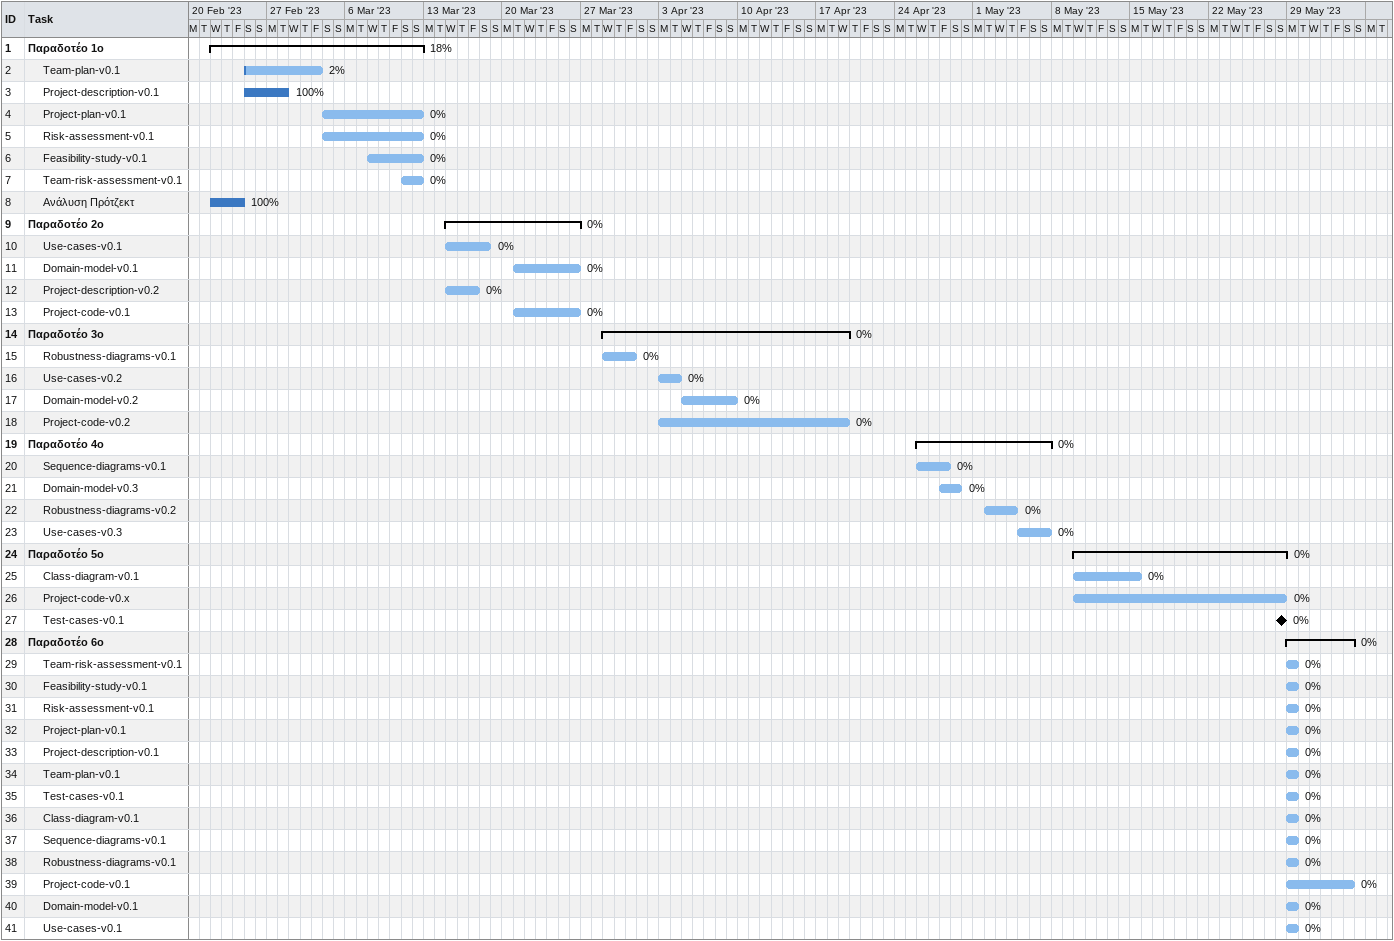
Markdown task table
| ID | Level | Task | Start | Finish | % complete |
|---|---|---|---|---|---|
| 1 | 1 | **Παραδοτέο 1ο** | 2023-02-22 | 2023-03-12 | 18 |
| 2 | 2 | Team-plan-v0.1 | 2023-02-25 | 2023-03-03 | 2 |
| 3 | 2 | Project-description-v0.1 | 2023-02-25 | 2023-02-28 | 100 |
| 4 | 2 | Project-plan-v0.1 | 2023-03-04 | 2023-03-12 | 0 |
| 5 | 2 | Risk-assessment-v0.1 | 2023-03-04 | 2023-03-12 | 0 |
| 6 | 2 | Feasibility-study-v0.1 | 2023-03-08 | 2023-03-12 | 0 |
| 7 | 2 | Team-risk-assessment-v0.1 | 2023-03-11 | 2023-03-12 | 0 |
| 8 | 2 | Ανάλυση Πρότζεκτ | 2023-02-22 | 2023-02-24 | 100 |
| 9 | 1 | **Παραδοτέο 2ο** | 2023-03-15 | 2023-03-26 | 0 |
| 10 | 2 | Use-cases-v0.1 | 2023-03-15 | 2023-03-18 | 0 |
| 11 | 2 | Domain-model-v0.1 | 2023-03-21 | 2023-03-26 | 0 |
| 12 | 2 | Project-description-v0.2 | 2023-03-15 | 2023-03-17 | 0 |
| 13 | 2 | Project-code-v0.1 | 2023-03-21 | 2023-03-26 | 0 |
| 14 | 1 | **Παραδοτέο 3ο** | 2023-03-29 | 2023-04-19 | 0 |
| 15 | 2 | Robustness-diagrams-v0.1 | 2023-03-29 | 2023-03-31 | 0 |
| 16 | 2 | Use-cases-v0.2 | 2023-04-03 | 2023-04-04 | 0 |
| 17 | 2 | Domain-model-v0.2 | 2023-04-05 | 2023-04-09 | 0 |
| 18 | 2 | Project-code-v0.2 | 2023-04-03 | 2023-04-19 | 0 |
| 19 | 1 | **Παραδοτέο 4ο** | 2023-04-26 | 2023-05-07 | 0 |
| 20 | 2 | Sequence-diagrams-v0.1 | 2023-04-26 | 2023-04-28 | 0 |
| 21 | 2 | Domain-model-v0.3 | 2023-04-28 | 2023-04-29 | 0 |
| 22 | 2 | Robustness-diagrams-v0.2 | 2023-05-02 | 2023-05-04 | 0 |
| 23 | 2 | Use-cases-v0.3 | 2023-05-05 | 2023-05-07 | 0 |
| 24 | 1 | **Παραδοτέο 5ο** | 2023-05-10 | 2023-05-28 | 0 |
| 25 | 2 | Class-diagram-v0.1 | 2023-05-10 | 2023-05-15 | 0 |
| 26 | 2 | Project-code-v0.x | 2023-05-10 | 2023-05-28 | 0 |
| 27 | 2 | Test-cases-v0.1 (milestone) | 2023-05-28 | 2023-05-28 | 0 |
| 28 | 1 | **Παραδοτέο 6ο** | 2023-05-29 | 2023-06-03 | 0 |
| 29 | 2 | Team-risk-assessment-v0.1 | 2023-05-29 | 2023-05-29 | 0 |
| 30 | 2 | Feasibility-study-v0.1 | 2023-05-29 | 2023-05-29 | 0 |
| 31 | 2 | Risk-assessment-v0.1 | 2023-05-29 | 2023-05-29 | 0 |
| 32 | 2 | Project-plan-v0.1 | 2023-05-29 | 2023-05-29 | 0 |
| 33 | 2 | Project-description-v0.1 | 2023-05-29 | 2023-05-29 | 0 |
| 34 | 2 | Team-plan-v0.1 | 2023-05-29 | 2023-05-29 | 0 |
| 35 | 2 | Test-cases-v0.1 | 2023-05-29 | 2023-05-29 | 0 |
| 36 | 2 | Class-diagram-v0.1 | 2023-05-29 | 2023-05-29 | 0 |
| 37 | 2 | Sequence-diagrams-v0.1 | 2023-05-29 | 2023-05-29 | 0 |
| 38 | 2 | Robustness-diagrams-v0.1 | 2023-05-29 | 2023-05-29 | 0 |
| 39 | 2 | Project-code-v0.1 | 2023-05-29 | 2023-06-03 | 0 |
| 40 | 2 | Domain-model-v0.1 | 2023-05-29 | 2023-05-29 | 0 |
| 41 | 2 | Use-cases-v0.1 | 2023-05-29 | 2023-05-29 | 0 |
